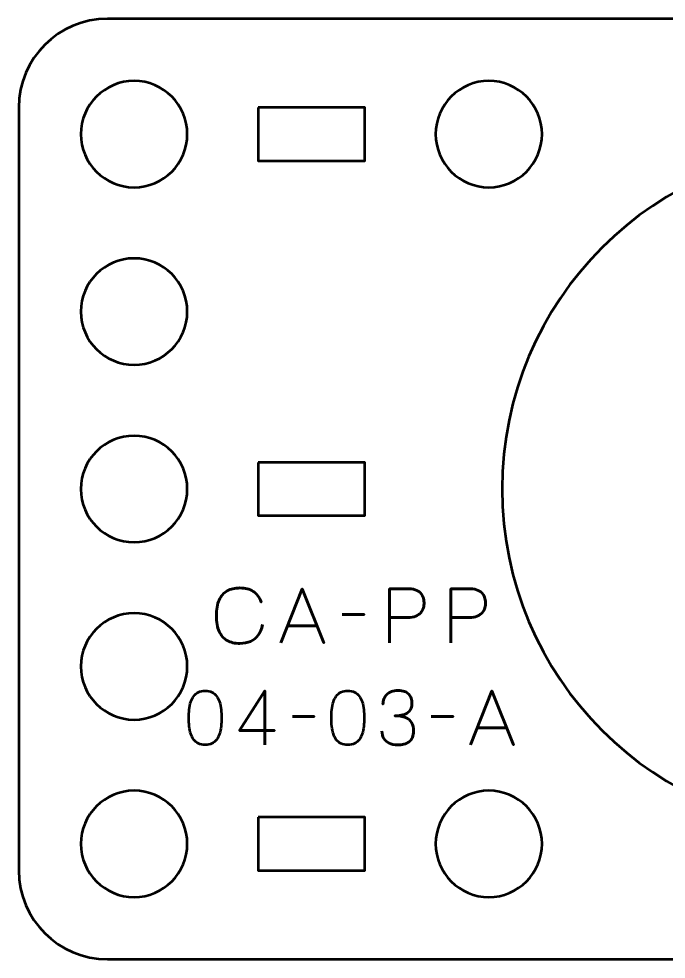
# Model space of a CAD drawing. Header units: centimetres. Extents: x -15.2 to 3.8, y -37.5 to 7.8.
# Drawn here: x -9.15 to -5.5, y -37.5 to -32.2 of the extents above; entities that cross this region are included whole.
import ezdxf

# ---------------------------------------------------------------- set-up
doc = ezdxf.new("R2010")
doc.units = ezdxf.units.CM
doc.header["$MEASUREMENT"] = 0
doc.layers.add('Layer 1', color=7, linetype='Continuous')

msp = doc.modelspace()

# ---------------------------------------------------------------- linework, layer by layer
at = {"layer": 'Layer 1', "lineweight": 53}
for points, knots in [([(-8.64992, -32.19998), (-8.64992, -32.19998), (-2.34995, -32.19998), (-2.34995, -32.19998), (-2.34995, -32.19998), (-2.07298, -32.19998), (-1.84999, -32.42307), (-1.84999, -32.70007), (-1.84999, -32.70007), (-1.84999, -32.70007), (-1.84999, -36.99993), (-1.84999, -36.99993), (-1.84999, -36.99993), (-1.84999, -37.27707), (-2.07298, -37.50003), (-2.34995, -37.50003), (-2.34995, -37.50003), (-2.34995, -37.50003), (-8.64992, -37.50003), (-8.64992, -37.50003), (-8.64992, -37.50003), (-8.92692, -37.50003), (-9.15001, -37.27707), (-9.15001, -36.99993), (-9.15001, -36.99993), (-9.15001, -36.99993), (-9.15001, -32.70007), (-9.15001, -32.70007), (-9.15001, -32.70007), (-9.15001, -32.42307), (-8.92692, -32.19998), (-8.64992, -32.19998)], [0, 0, 0, 0, 0.125, 0.125, 0.125, 0.125, 0.25, 0.25, 0.25, 0.25, 0.375, 0.375, 0.375, 0.375, 0.5, 0.5, 0.5, 0.5, 0.625, 0.625, 0.625, 0.625, 0.75, 0.75, 0.75, 0.75, 0.875, 0.875, 0.875, 0.875, 1, 1, 1, 1]), ([(-8.19998, -32.85001), (-8.19998, -33.01578), (-8.33421, -33.15001), (-8.49999, -33.15001), (-8.49999, -33.15001), (-8.66565, -33.15001), (-8.79999, -33.01578), (-8.79999, -32.85001), (-8.79999, -32.85001), (-8.79999, -32.68434), (-8.66565, -32.55), (-8.49999, -32.55), (-8.49999, -32.55), (-8.33421, -32.55), (-8.19998, -32.68434), (-8.19998, -32.85001)], [0, 0, 0, 0, 0.25, 0.25, 0.25, 0.25, 0.5, 0.5, 0.5, 0.5, 0.75, 0.75, 0.75, 0.75, 1, 1, 1, 1]), ([(-6.20002, -32.85), (-6.20002, -33.01567), (-6.33425, -33.15), (-6.50002, -33.15), (-6.50002, -33.15), (-6.66569, -33.15), (-6.80002, -33.01567), (-6.80002, -32.85), (-6.80002, -32.85), (-6.80002, -32.68437), (-6.66569, -32.55), (-6.50002, -32.55), (-6.50002, -32.55), (-6.33425, -32.55), (-6.20002, -32.68437), (-6.20002, -32.85)], [0, 0, 0, 0, 0.25, 0.25, 0.25, 0.25, 0.5, 0.5, 0.5, 0.5, 0.75, 0.75, 0.75, 0.75, 1, 1, 1, 1]), ([(-7.79997, -32.70007), (-7.79997, -32.70007), (-7.19996, -32.70007), (-7.19996, -32.70007), (-7.19996, -32.70007), (-7.19996, -32.70007), (-7.19996, -33.00008), (-7.19996, -33.00008), (-7.19996, -33.00008), (-7.19996, -33.00008), (-7.79997, -33.00008), (-7.79997, -33.00008), (-7.79997, -33.00008), (-7.79997, -33.00008), (-7.79997, -32.70007), (-7.79997, -32.70007)], [0, 0, 0, 0, 0.25, 0.25, 0.25, 0.25, 0.5, 0.5, 0.5, 0.5, 0.75, 0.75, 0.75, 0.75, 1, 1, 1, 1]), ([(-8.19998, -33.85008), (-8.19998, -34.01571), (-8.33421, -34.15008), (-8.49999, -34.15008), (-8.49999, -34.15008), (-8.66565, -34.15008), (-8.79999, -34.01571), (-8.79999, -33.85008), (-8.79999, -33.85008), (-8.79999, -33.68431), (-8.66565, -33.55008), (-8.49999, -33.55008), (-8.49999, -33.55008), (-8.33421, -33.55008), (-8.19998, -33.68431), (-8.19998, -33.85008)], [0, 0, 0, 0, 0.25, 0.25, 0.25, 0.25, 0.5, 0.5, 0.5, 0.5, 0.75, 0.75, 0.75, 0.75, 1, 1, 1, 1]), ([(-8.19998, -34.85008), (-8.19998, -35.01571), (-8.33421, -35.15008), (-8.49999, -35.15008), (-8.49999, -35.15008), (-8.66565, -35.15008), (-8.79999, -35.01571), (-8.79999, -34.85008), (-8.79999, -34.85008), (-8.79999, -34.68431), (-8.66565, -34.55008), (-8.49999, -34.55008), (-8.49999, -34.55008), (-8.33421, -34.55008), (-8.19998, -34.68431), (-8.19998, -34.85008)], [0, 0, 0, 0, 0.25, 0.25, 0.25, 0.25, 0.5, 0.5, 0.5, 0.5, 0.75, 0.75, 0.75, 0.75, 1, 1, 1, 1]), ([(-7.79997, -34.70001), (-7.79997, -34.70001), (-7.19996, -34.70001), (-7.19996, -34.70001), (-7.19996, -34.70001), (-7.19996, -34.70001), (-7.19996, -35.00001), (-7.19996, -35.00001), (-7.19996, -35.00001), (-7.19996, -35.00001), (-7.79997, -35.00001), (-7.79997, -35.00001), (-7.79997, -35.00001), (-7.79997, -35.00001), (-7.79997, -34.70001), (-7.79997, -34.70001)], [0, 0, 0, 0, 0.25, 0.25, 0.25, 0.25, 0.5, 0.5, 0.5, 0.5, 0.75, 0.75, 0.75, 0.75, 1, 1, 1, 1]), ([(-8.19998, -35.85008), (-8.19998, -36.01571), (-8.33421, -36.15008), (-8.49999, -36.15008), (-8.49999, -36.15008), (-8.66565, -36.15008), (-8.79999, -36.01571), (-8.79999, -35.85008), (-8.79999, -35.85008), (-8.79999, -35.68431), (-8.66565, -35.55008), (-8.49999, -35.55008), (-8.49999, -35.55008), (-8.33421, -35.55008), (-8.19998, -35.68431), (-8.19998, -35.85008)], [0, 0, 0, 0, 0.25, 0.25, 0.25, 0.25, 0.5, 0.5, 0.5, 0.5, 0.75, 0.75, 0.75, 0.75, 1, 1, 1, 1]), ([(-8.19998, -36.85), (-8.19998, -37.01567), (-8.33421, -37.15), (-8.49999, -37.15), (-8.49999, -37.15), (-8.66565, -37.15), (-8.79999, -37.01567), (-8.79999, -36.85), (-8.79999, -36.85), (-8.79999, -36.68437), (-8.66565, -36.55), (-8.49999, -36.55), (-8.49999, -36.55), (-8.33421, -36.55), (-8.19998, -36.68437), (-8.19998, -36.85)], [0, 0, 0, 0, 0.25, 0.25, 0.25, 0.25, 0.5, 0.5, 0.5, 0.5, 0.75, 0.75, 0.75, 0.75, 1, 1, 1, 1]), ([(-6.20002, -36.85), (-6.20002, -37.01567), (-6.33425, -37.15), (-6.50002, -37.15), (-6.50002, -37.15), (-6.66569, -37.15), (-6.80002, -37.01567), (-6.80002, -36.85), (-6.80002, -36.85), (-6.80002, -36.68437), (-6.66569, -36.55), (-6.50002, -36.55), (-6.50002, -36.55), (-6.33425, -36.55), (-6.20002, -36.68437), (-6.20002, -36.85)], [0, 0, 0, 0, 0.25, 0.25, 0.25, 0.25, 0.5, 0.5, 0.5, 0.5, 0.75, 0.75, 0.75, 0.75, 1, 1, 1, 1]), ([(-7.79997, -36.69993), (-7.79997, -36.69993), (-7.19996, -36.69993), (-7.19996, -36.69993), (-7.19996, -36.69993), (-7.19996, -36.69993), (-7.19996, -36.99993), (-7.19996, -36.99993), (-7.19996, -36.99993), (-7.19996, -36.99993), (-7.79997, -36.99993), (-7.79997, -36.99993), (-7.79997, -36.99993), (-7.79997, -36.99993), (-7.79997, -36.69993), (-7.79997, -36.69993)], [0, 0, 0, 0, 0.25, 0.25, 0.25, 0.25, 0.5, 0.5, 0.5, 0.5, 0.75, 0.75, 0.75, 0.75, 1, 1, 1, 1])]:
    msp.add_open_spline(points, degree=3, knots=knots, dxfattribs=at)
at = {"layer": 'Layer 1', "color": 250, "lineweight": 53}
msp.add_open_spline([(-6.425, -34.85), (-6.425, -33.78704), (-5.56296, -32.925), (-4.5, -32.925), (-4.5, -32.925), (-3.43704, -32.925), (-2.575, -33.78704), (-2.575, -34.85), (-2.575, -34.85), (-2.575, -35.91296), (-3.43704, -36.775), (-4.5, -36.775), (-4.5, -36.775), (-5.56296, -36.775), (-6.425, -35.91296), (-6.425, -34.85)], degree=3, knots=[0, 0, 0, 0, 0.25, 0.25, 0.25, 0.25, 0.5, 0.5, 0.5, 0.5, 0.75, 0.75, 0.75, 0.75, 1, 1, 1, 1], dxfattribs=at)
at = {"layer": 'Layer 1', "color": 30, "lineweight": 53}
for points, knots in [([(-7.77668, -35.61453), (-7.7812, -35.63873), (-7.7891, -35.6587), (-7.80018, -35.67436), (-7.80018, -35.67436), (-7.81132, -35.68996), (-7.82558, -35.70153), (-7.84293, -35.70908), (-7.84293, -35.70908), (-7.86022, -35.71663), (-7.88054, -35.72044), (-7.90368, -35.72037), (-7.90368, -35.72037), (-7.93183, -35.72044), (-7.95575, -35.715), (-7.97537, -35.70393), (-7.97537, -35.70393), (-7.99498, -35.69292), (-8.00994, -35.67592), (-8.02024, -35.65285), (-8.02024, -35.65285), (-8.03054, -35.62977), (-8.03569, -35.60021), (-8.03576, -35.56416), (-8.03576, -35.56416), (-8.03569, -35.52825), (-8.03054, -35.49875), (-8.02024, -35.47568), (-8.02024, -35.47568), (-8.00994, -35.45261), (-7.99498, -35.43554), (-7.97537, -35.42446), (-7.97537, -35.42446), (-7.95575, -35.41338), (-7.93183, -35.40788), (-7.90368, -35.40795), (-7.90368, -35.40795), (-7.87355, -35.40788), (-7.8483, -35.4143), (-7.82798, -35.42721), (-7.82798, -35.42721), (-7.80773, -35.44012), (-7.79284, -35.46009), (-7.78346, -35.48711), (-7.78346, -35.48711), (-7.79284, -35.46009), (-7.80773, -35.44012), (-7.82798, -35.42721), (-7.82798, -35.42721), (-7.8483, -35.4143), (-7.87355, -35.40788), (-7.90368, -35.40795), (-7.90368, -35.40795), (-7.93183, -35.40788), (-7.95575, -35.41338), (-7.97537, -35.42446), (-7.97537, -35.42446), (-7.99498, -35.43554), (-8.00994, -35.45261), (-8.02024, -35.47568), (-8.02024, -35.47568), (-8.03054, -35.49875), (-8.03569, -35.52825), (-8.03576, -35.56416), (-8.03576, -35.56416), (-8.03569, -35.60021), (-8.03054, -35.62977), (-8.02024, -35.65285), (-8.02024, -35.65285), (-8.00994, -35.67592), (-7.99498, -35.69292), (-7.97537, -35.70393), (-7.97537, -35.70393), (-7.95575, -35.715), (-7.93183, -35.72044), (-7.90368, -35.72037), (-7.90368, -35.72037), (-7.88054, -35.72044), (-7.86022, -35.71663), (-7.84293, -35.70908), (-7.84293, -35.70908), (-7.82558, -35.70153), (-7.81132, -35.68996), (-7.80018, -35.67436), (-7.80018, -35.67436), (-7.7891, -35.6587), (-7.7812, -35.63873), (-7.77668, -35.61453)], [0, 0, 0, 0, 0.0454545, 0.0454545, 0.0454545, 0.0454545, 0.0909091, 0.0909091, 0.0909091, 0.0909091, 0.1363636, 0.1363636, 0.1363636, 0.1363636, 0.1818182, 0.1818182, 0.1818182, 0.1818182, 0.2272727, 0.2272727, 0.2272727, 0.2272727, 0.2727273, 0.2727273, 0.2727273, 0.2727273, 0.3181818, 0.3181818, 0.3181818, 0.3181818, 0.3636364, 0.3636364, 0.3636364, 0.3636364, 0.4090909, 0.4090909, 0.4090909, 0.4090909, 0.4545455, 0.4545455, 0.4545455, 0.4545455, 0.5, 0.5, 0.5, 0.5, 0.5454545, 0.5454545, 0.5454545, 0.5454545, 0.5909091, 0.5909091, 0.5909091, 0.5909091, 0.6363636, 0.6363636, 0.6363636, 0.6363636, 0.6818182, 0.6818182, 0.6818182, 0.6818182, 0.7272727, 0.7272727, 0.7272727, 0.7272727, 0.7727273, 0.7727273, 0.7727273, 0.7727273, 0.8181818, 0.8181818, 0.8181818, 0.8181818, 0.8636364, 0.8636364, 0.8636364, 0.8636364, 0.9090909, 0.9090909, 0.9090909, 0.9090909, 0.9545455, 0.9545455, 0.9545455, 0.9545455, 1, 1, 1, 1]), ([(-7.67254, -35.71698), (-7.67254, -35.71698), (-7.55147, -35.41176), (-7.55147, -35.41176), (-7.55147, -35.41176), (-7.55147, -35.41176), (-7.42997, -35.71698), (-7.42997, -35.71698), (-7.42997, -35.71698), (-7.42997, -35.71698), (-7.55147, -35.41176), (-7.55147, -35.41176), (-7.55147, -35.41176), (-7.55147, -35.41176), (-7.67254, -35.71698), (-7.67254, -35.71698)], [0, 0, 0, 0, 0.25, 0.25, 0.25, 0.25, 0.5, 0.5, 0.5, 0.5, 0.75, 0.75, 0.75, 0.75, 1, 1, 1, 1]), ([(-7.06083, -35.71698), (-7.06083, -35.71698), (-7.06083, -35.41176), (-7.06083, -35.41176), (-7.06083, -35.41176), (-7.06083, -35.41176), (-6.96346, -35.41176), (-6.96346, -35.41176), (-6.96346, -35.41176), (-6.94399, -35.41183), (-6.92798, -35.41402), (-6.91535, -35.41825), (-6.91535, -35.41825), (-6.90279, -35.42241), (-6.89291, -35.4282), (-6.88578, -35.43554), (-6.88578, -35.43554), (-6.87866, -35.4428), (-6.87358, -35.45113), (-6.87047, -35.46051), (-6.87047, -35.46051), (-6.86744, -35.4699), (-6.86568, -35.4797), (-6.86525, -35.49008), (-6.86525, -35.49008), (-6.86476, -35.50045), (-6.86596, -35.51061), (-6.86878, -35.52048), (-6.86878, -35.52048), (-6.87167, -35.53036), (-6.87654, -35.53932), (-6.88353, -35.54737), (-6.88353, -35.54737), (-6.89044, -35.55541), (-6.89982, -35.56183), (-6.91161, -35.56656), (-6.91161, -35.56656), (-6.92339, -35.57135), (-6.93799, -35.57375), (-6.95542, -35.57389), (-6.95542, -35.57389), (-6.95542, -35.57389), (-7.06083, -35.57389), (-7.06083, -35.57389), (-7.06083, -35.57389), (-7.06083, -35.57389), (-6.95542, -35.57389), (-6.95542, -35.57389), (-6.95542, -35.57389), (-6.93835, -35.57375), (-6.92388, -35.57135), (-6.91217, -35.56656), (-6.91217, -35.56656), (-6.90039, -35.56183), (-6.891, -35.55541), (-6.88395, -35.54737), (-6.88395, -35.54737), (-6.87696, -35.53932), (-6.87195, -35.53036), (-6.86899, -35.52048), (-6.86899, -35.52048), (-6.86603, -35.51061), (-6.86476, -35.50045), (-6.86525, -35.49008), (-6.86525, -35.49008), (-6.86568, -35.4797), (-6.86744, -35.4699), (-6.87061, -35.46051), (-6.87061, -35.46051), (-6.87372, -35.45113), (-6.87894, -35.4428), (-6.88607, -35.43554), (-6.88607, -35.43554), (-6.89326, -35.4282), (-6.90314, -35.42241), (-6.9157, -35.41825), (-6.9157, -35.41825), (-6.92833, -35.41402), (-6.9442, -35.41183), (-6.96346, -35.41176), (-6.96346, -35.41176), (-6.96346, -35.41176), (-7.06083, -35.41176), (-7.06083, -35.41176), (-7.06083, -35.41176), (-7.06083, -35.41176), (-7.06083, -35.71698), (-7.06083, -35.71698)], [0, 0, 0, 0, 0.0454545, 0.0454545, 0.0454545, 0.0454545, 0.0909091, 0.0909091, 0.0909091, 0.0909091, 0.1363636, 0.1363636, 0.1363636, 0.1363636, 0.1818182, 0.1818182, 0.1818182, 0.1818182, 0.2272727, 0.2272727, 0.2272727, 0.2272727, 0.2727273, 0.2727273, 0.2727273, 0.2727273, 0.3181818, 0.3181818, 0.3181818, 0.3181818, 0.3636364, 0.3636364, 0.3636364, 0.3636364, 0.4090909, 0.4090909, 0.4090909, 0.4090909, 0.4545455, 0.4545455, 0.4545455, 0.4545455, 0.5, 0.5, 0.5, 0.5, 0.5454545, 0.5454545, 0.5454545, 0.5454545, 0.5909091, 0.5909091, 0.5909091, 0.5909091, 0.6363636, 0.6363636, 0.6363636, 0.6363636, 0.6818182, 0.6818182, 0.6818182, 0.6818182, 0.7272727, 0.7272727, 0.7272727, 0.7272727, 0.7727273, 0.7727273, 0.7727273, 0.7727273, 0.8181818, 0.8181818, 0.8181818, 0.8181818, 0.8636364, 0.8636364, 0.8636364, 0.8636364, 0.9090909, 0.9090909, 0.9090909, 0.9090909, 0.9545455, 0.9545455, 0.9545455, 0.9545455, 1, 1, 1, 1]), ([(-6.71455, -35.71698), (-6.71455, -35.71698), (-6.71455, -35.41176), (-6.71455, -35.41176), (-6.71455, -35.41176), (-6.71455, -35.41176), (-6.61718, -35.41176), (-6.61718, -35.41176), (-6.61718, -35.41176), (-6.59771, -35.41183), (-6.5817, -35.41402), (-6.56907, -35.41825), (-6.56907, -35.41825), (-6.55651, -35.42241), (-6.54663, -35.4282), (-6.5395, -35.43554), (-6.5395, -35.43554), (-6.53238, -35.4428), (-6.5273, -35.45113), (-6.52419, -35.46051), (-6.52419, -35.46051), (-6.52116, -35.4699), (-6.5194, -35.4797), (-6.51897, -35.49008), (-6.51897, -35.49008), (-6.51848, -35.50045), (-6.51968, -35.51061), (-6.5225, -35.52048), (-6.5225, -35.52048), (-6.52539, -35.53036), (-6.53026, -35.53932), (-6.53725, -35.54737), (-6.53725, -35.54737), (-6.54416, -35.55541), (-6.55354, -35.56183), (-6.56533, -35.56656), (-6.56533, -35.56656), (-6.57711, -35.57135), (-6.59171, -35.57375), (-6.60914, -35.57389), (-6.60914, -35.57389), (-6.60914, -35.57389), (-6.71455, -35.57389), (-6.71455, -35.57389), (-6.71455, -35.57389), (-6.71455, -35.57389), (-6.60914, -35.57389), (-6.60914, -35.57389), (-6.60914, -35.57389), (-6.59207, -35.57375), (-6.5776, -35.57135), (-6.56589, -35.56656), (-6.56589, -35.56656), (-6.55411, -35.56183), (-6.54472, -35.55541), (-6.53767, -35.54737), (-6.53767, -35.54737), (-6.53068, -35.53932), (-6.52567, -35.53036), (-6.52271, -35.52048), (-6.52271, -35.52048), (-6.51975, -35.51061), (-6.51848, -35.50045), (-6.51897, -35.49008), (-6.51897, -35.49008), (-6.5194, -35.4797), (-6.52116, -35.4699), (-6.52433, -35.46051), (-6.52433, -35.46051), (-6.52744, -35.45113), (-6.53266, -35.4428), (-6.53979, -35.43554), (-6.53979, -35.43554), (-6.54698, -35.4282), (-6.55686, -35.42241), (-6.56942, -35.41825), (-6.56942, -35.41825), (-6.58205, -35.41402), (-6.59792, -35.41183), (-6.61718, -35.41176), (-6.61718, -35.41176), (-6.61718, -35.41176), (-6.71455, -35.41176), (-6.71455, -35.41176), (-6.71455, -35.41176), (-6.71455, -35.41176), (-6.71455, -35.71698), (-6.71455, -35.71698)], [0, 0, 0, 0, 0.0454545, 0.0454545, 0.0454545, 0.0454545, 0.0909091, 0.0909091, 0.0909091, 0.0909091, 0.1363636, 0.1363636, 0.1363636, 0.1363636, 0.1818182, 0.1818182, 0.1818182, 0.1818182, 0.2272727, 0.2272727, 0.2272727, 0.2272727, 0.2727273, 0.2727273, 0.2727273, 0.2727273, 0.3181818, 0.3181818, 0.3181818, 0.3181818, 0.3636364, 0.3636364, 0.3636364, 0.3636364, 0.4090909, 0.4090909, 0.4090909, 0.4090909, 0.4545455, 0.4545455, 0.4545455, 0.4545455, 0.5, 0.5, 0.5, 0.5, 0.5454545, 0.5454545, 0.5454545, 0.5454545, 0.5909091, 0.5909091, 0.5909091, 0.5909091, 0.6363636, 0.6363636, 0.6363636, 0.6363636, 0.6818182, 0.6818182, 0.6818182, 0.6818182, 0.7272727, 0.7272727, 0.7272727, 0.7272727, 0.7727273, 0.7727273, 0.7727273, 0.7727273, 0.8181818, 0.8181818, 0.8181818, 0.8181818, 0.8636364, 0.8636364, 0.8636364, 0.8636364, 0.9090909, 0.9090909, 0.9090909, 0.9090909, 0.9545455, 0.9545455, 0.9545455, 0.9545455, 1, 1, 1, 1]), ([(-7.32668, -35.55738), (-7.32668, -35.55738), (-7.20349, -35.55738), (-7.20349, -35.55738), (-7.20349, -35.55738), (-7.20349, -35.55738), (-7.32668, -35.55738), (-7.32668, -35.55738)], [0, 0, 0, 0, 0.5, 0.5, 0.5, 0.5, 1, 1, 1, 1]), ([(-7.63444, -35.62088), (-7.63444, -35.62088), (-7.4685, -35.62088), (-7.4685, -35.62088), (-7.4685, -35.62088), (-7.4685, -35.62088), (-7.63444, -35.62088), (-7.63444, -35.62088)], [0, 0, 0, 0, 0.5, 0.5, 0.5, 0.5, 1, 1, 1, 1]), ([(-7.76271, -36.29229), (-7.76271, -36.29229), (-7.76271, -35.98707), (-7.76271, -35.98707), (-7.76271, -35.98707), (-7.76271, -35.98707), (-7.90664, -36.21101), (-7.90664, -36.21101), (-7.90664, -36.21101), (-7.90664, -36.21101), (-7.70852, -36.21101), (-7.70852, -36.21101), (-7.70852, -36.21101), (-7.70852, -36.21101), (-7.90664, -36.21101), (-7.90664, -36.21101), (-7.90664, -36.21101), (-7.90664, -36.21101), (-7.76271, -35.98707), (-7.76271, -35.98707), (-7.76271, -35.98707), (-7.76271, -35.98707), (-7.76271, -36.29229), (-7.76271, -36.29229)], [0, 0, 0, 0, 0.1666667, 0.1666667, 0.1666667, 0.1666667, 0.3333333, 0.3333333, 0.3333333, 0.3333333, 0.5, 0.5, 0.5, 0.5, 0.6666667, 0.6666667, 0.6666667, 0.6666667, 0.8333333, 0.8333333, 0.8333333, 0.8333333, 1, 1, 1, 1]), ([(-7.10274, -36.21567), (-7.10267, -36.23091), (-7.09914, -36.24417), (-7.09216, -36.25567), (-7.09216, -36.25567), (-7.08517, -36.2671), (-7.07522, -36.27606), (-7.06224, -36.28248), (-7.06224, -36.28248), (-7.04926, -36.2889), (-7.03367, -36.29215), (-7.01553, -36.29229), (-7.01553, -36.29229), (-7.00192, -36.29229), (-6.98957, -36.29088), (-6.97835, -36.28792), (-6.97835, -36.28792), (-6.9672, -36.28495), (-6.95761, -36.28037), (-6.94949, -36.27409), (-6.94949, -36.27409), (-6.94138, -36.26781), (-6.93517, -36.25969), (-6.93073, -36.24982), (-6.93073, -36.24982), (-6.92635, -36.23987), (-6.92417, -36.22794), (-6.9241, -36.21397), (-6.9241, -36.21397), (-6.92402, -36.19535), (-6.92783, -36.17961), (-6.93538, -36.16684), (-6.93538, -36.16684), (-6.94293, -36.15407), (-6.95465, -36.14448), (-6.97038, -36.13792), (-6.97038, -36.13792), (-6.98611, -36.13135), (-7.00629, -36.12804), (-7.03077, -36.12804), (-7.03077, -36.12804), (-7.0125, -36.12811), (-6.99719, -36.12642), (-6.9847, -36.12296), (-6.9847, -36.12296), (-6.97228, -36.1195), (-6.96234, -36.11463), (-6.95486, -36.10828), (-6.95486, -36.10828), (-6.94738, -36.102), (-6.94195, -36.09452), (-6.9387, -36.08592), (-6.9387, -36.08592), (-6.93538, -36.07738), (-6.93376, -36.068), (-6.93383, -36.05777), (-6.93383, -36.05777), (-6.93376, -36.04753), (-6.93517, -36.03808), (-6.93799, -36.02933), (-6.93799, -36.02933), (-6.94075, -36.02058), (-6.94526, -36.01289), (-6.9514, -36.00633), (-6.9514, -36.00633), (-6.95754, -35.99977), (-6.96565, -35.99462), (-6.9756, -35.99095), (-6.9756, -35.99095), (-6.98562, -35.98728), (-6.99783, -35.98545), (-7.01215, -35.98538), (-7.01215, -35.98538), (-7.0264, -35.98545), (-7.03889, -35.98756), (-7.04947, -35.99166), (-7.04947, -35.99166), (-7.06013, -35.99575), (-7.06887, -36.00132), (-7.07593, -36.00845), (-7.07593, -36.00845), (-7.08291, -36.01557), (-7.08814, -36.02369), (-7.09159, -36.03286), (-7.09159, -36.03286), (-7.09512, -36.04203), (-7.09681, -36.05177), (-7.09681, -36.062), (-7.09681, -36.062), (-7.09681, -36.05177), (-7.09512, -36.04203), (-7.09159, -36.03286), (-7.09159, -36.03286), (-7.08814, -36.02369), (-7.08291, -36.01557), (-7.07593, -36.00845), (-7.07593, -36.00845), (-7.06887, -36.00132), (-7.06013, -35.99575), (-7.04947, -35.99166), (-7.04947, -35.99166), (-7.03889, -35.98756), (-7.0264, -35.98545), (-7.01215, -35.98538), (-7.01215, -35.98538), (-6.99783, -35.98545), (-6.98562, -35.98728), (-6.9756, -35.99095), (-6.9756, -35.99095), (-6.96565, -35.99462), (-6.95754, -35.99977), (-6.9514, -36.00633), (-6.9514, -36.00633), (-6.94526, -36.01289), (-6.94075, -36.02058), (-6.93799, -36.02933), (-6.93799, -36.02933), (-6.93517, -36.03808), (-6.93376, -36.04753), (-6.93383, -36.05777), (-6.93383, -36.05777), (-6.93376, -36.068), (-6.93538, -36.07738), (-6.9387, -36.08592), (-6.9387, -36.08592), (-6.94195, -36.09452), (-6.94738, -36.102), (-6.95486, -36.10828), (-6.95486, -36.10828), (-6.96234, -36.11463), (-6.97228, -36.1195), (-6.9847, -36.12296), (-6.9847, -36.12296), (-6.99719, -36.12642), (-7.0125, -36.12811), (-7.03077, -36.12804), (-7.03077, -36.12804), (-7.00629, -36.12804), (-6.98611, -36.13135), (-6.97038, -36.13792), (-6.97038, -36.13792), (-6.95465, -36.14448), (-6.94293, -36.15407), (-6.93538, -36.16684), (-6.93538, -36.16684), (-6.92783, -36.17961), (-6.92402, -36.19535), (-6.9241, -36.21397), (-6.9241, -36.21397), (-6.92417, -36.22794), (-6.92635, -36.23987), (-6.93073, -36.24982), (-6.93073, -36.24982), (-6.93517, -36.25969), (-6.94138, -36.26781), (-6.94949, -36.27409), (-6.94949, -36.27409), (-6.95761, -36.28037), (-6.9672, -36.28495), (-6.97835, -36.28792), (-6.97835, -36.28792), (-6.98957, -36.29088), (-7.00192, -36.29229), (-7.01553, -36.29229), (-7.01553, -36.29229), (-7.03367, -36.29215), (-7.04926, -36.2889), (-7.06224, -36.28248), (-7.06224, -36.28248), (-7.07522, -36.27606), (-7.08517, -36.2671), (-7.09216, -36.25567), (-7.09216, -36.25567), (-7.09914, -36.24417), (-7.10267, -36.23091), (-7.10274, -36.21567)], [0, 0, 0, 0, 0.0227273, 0.0227273, 0.0227273, 0.0227273, 0.0454545, 0.0454545, 0.0454545, 0.0454545, 0.0681818, 0.0681818, 0.0681818, 0.0681818, 0.0909091, 0.0909091, 0.0909091, 0.0909091, 0.1136364, 0.1136364, 0.1136364, 0.1136364, 0.1363636, 0.1363636, 0.1363636, 0.1363636, 0.1590909, 0.1590909, 0.1590909, 0.1590909, 0.1818182, 0.1818182, 0.1818182, 0.1818182, 0.2045455, 0.2045455, 0.2045455, 0.2045455, 0.2272727, 0.2272727, 0.2272727, 0.2272727, 0.25, 0.25, 0.25, 0.25, 0.2727273, 0.2727273, 0.2727273, 0.2727273, 0.2954545, 0.2954545, 0.2954545, 0.2954545, 0.3181818, 0.3181818, 0.3181818, 0.3181818, 0.3409091, 0.3409091, 0.3409091, 0.3409091, 0.3636364, 0.3636364, 0.3636364, 0.3636364, 0.3863636, 0.3863636, 0.3863636, 0.3863636, 0.4090909, 0.4090909, 0.4090909, 0.4090909, 0.4318182, 0.4318182, 0.4318182, 0.4318182, 0.4545455, 0.4545455, 0.4545455, 0.4545455, 0.4772727, 0.4772727, 0.4772727, 0.4772727, 0.5, 0.5, 0.5, 0.5, 0.5227273, 0.5227273, 0.5227273, 0.5227273, 0.5454545, 0.5454545, 0.5454545, 0.5454545, 0.5681818, 0.5681818, 0.5681818, 0.5681818, 0.5909091, 0.5909091, 0.5909091, 0.5909091, 0.6136364, 0.6136364, 0.6136364, 0.6136364, 0.6363636, 0.6363636, 0.6363636, 0.6363636, 0.6590909, 0.6590909, 0.6590909, 0.6590909, 0.6818182, 0.6818182, 0.6818182, 0.6818182, 0.7045455, 0.7045455, 0.7045455, 0.7045455, 0.7272727, 0.7272727, 0.7272727, 0.7272727, 0.75, 0.75, 0.75, 0.75, 0.7727273, 0.7727273, 0.7727273, 0.7727273, 0.7954545, 0.7954545, 0.7954545, 0.7954545, 0.8181818, 0.8181818, 0.8181818, 0.8181818, 0.8409091, 0.8409091, 0.8409091, 0.8409091, 0.8636364, 0.8636364, 0.8636364, 0.8636364, 0.8863636, 0.8863636, 0.8863636, 0.8863636, 0.9090909, 0.9090909, 0.9090909, 0.9090909, 0.9318182, 0.9318182, 0.9318182, 0.9318182, 0.9545455, 0.9545455, 0.9545455, 0.9545455, 0.9772727, 0.9772727, 0.9772727, 0.9772727, 1, 1, 1, 1]), ([(-6.60406, -36.29229), (-6.60406, -36.29229), (-6.48299, -35.98707), (-6.48299, -35.98707), (-6.48299, -35.98707), (-6.48299, -35.98707), (-6.36149, -36.29229), (-6.36149, -36.29229), (-6.36149, -36.29229), (-6.36149, -36.29229), (-6.48299, -35.98707), (-6.48299, -35.98707), (-6.48299, -35.98707), (-6.48299, -35.98707), (-6.60406, -36.29229), (-6.60406, -36.29229)], [0, 0, 0, 0, 0.25, 0.25, 0.25, 0.25, 0.5, 0.5, 0.5, 0.5, 0.75, 0.75, 0.75, 0.75, 1, 1, 1, 1]), ([(-8.09925, -36.29229), (-8.08444, -36.29222), (-8.07167, -36.28961), (-8.06101, -36.28453), (-8.06101, -36.28453), (-8.05043, -36.27945), (-8.04161, -36.27218), (-8.03456, -36.26294), (-8.03456, -36.26294), (-8.02757, -36.25363), (-8.02207, -36.24262), (-8.01798, -36.22992), (-8.01798, -36.22992), (-8.01395, -36.21722), (-8.01106, -36.20332), (-8.00944, -36.18808), (-8.00944, -36.18808), (-8.00774, -36.17284), (-8.0069, -36.15682), (-8.00697, -36.13989), (-8.00697, -36.13989), (-8.0069, -36.12303), (-8.00774, -36.10701), (-8.00944, -36.09184), (-8.00944, -36.09184), (-8.01106, -36.07667), (-8.01395, -36.0627), (-8.01798, -36.05), (-8.01798, -36.05), (-8.02207, -36.03737), (-8.02757, -36.02637), (-8.03456, -36.01698), (-8.03456, -36.01698), (-8.04161, -36.00767), (-8.05043, -36.0004), (-8.06101, -35.99532), (-8.06101, -35.99532), (-8.07167, -35.99017), (-8.08444, -35.98756), (-8.09925, -35.98749), (-8.09925, -35.98749), (-8.11407, -35.98756), (-8.12684, -35.99017), (-8.1375, -35.99532), (-8.1375, -35.99532), (-8.14808, -36.0004), (-8.1569, -36.00767), (-8.16395, -36.01698), (-8.16395, -36.01698), (-8.17094, -36.02637), (-8.17644, -36.03737), (-8.18053, -36.05), (-8.18053, -36.05), (-8.18456, -36.0627), (-8.18745, -36.07667), (-8.18907, -36.09184), (-8.18907, -36.09184), (-8.19076, -36.10701), (-8.19161, -36.12303), (-8.19154, -36.13989), (-8.19154, -36.13989), (-8.19161, -36.15682), (-8.19076, -36.17284), (-8.18907, -36.18808), (-8.18907, -36.18808), (-8.18745, -36.20332), (-8.18456, -36.21722), (-8.18053, -36.22992), (-8.18053, -36.22992), (-8.17644, -36.24262), (-8.17094, -36.25363), (-8.16395, -36.26294), (-8.16395, -36.26294), (-8.1569, -36.27218), (-8.14808, -36.27945), (-8.1375, -36.28453), (-8.1375, -36.28453), (-8.12684, -36.28961), (-8.11407, -36.29222), (-8.09925, -36.29229)], [0, 0, 0, 0, 0.05, 0.05, 0.05, 0.05, 0.1, 0.1, 0.1, 0.1, 0.15, 0.15, 0.15, 0.15, 0.2, 0.2, 0.2, 0.2, 0.25, 0.25, 0.25, 0.25, 0.3, 0.3, 0.3, 0.3, 0.35, 0.35, 0.35, 0.35, 0.4, 0.4, 0.4, 0.4, 0.45, 0.45, 0.45, 0.45, 0.5, 0.5, 0.5, 0.5, 0.55, 0.55, 0.55, 0.55, 0.6, 0.6, 0.6, 0.6, 0.65, 0.65, 0.65, 0.65, 0.7, 0.7, 0.7, 0.7, 0.75, 0.75, 0.75, 0.75, 0.8, 0.8, 0.8, 0.8, 0.85, 0.85, 0.85, 0.85, 0.9, 0.9, 0.9, 0.9, 0.95, 0.95, 0.95, 0.95, 1, 1, 1, 1]), ([(-8.09925, -36.29229), (-8.08444, -36.29222), (-8.07167, -36.28961), (-8.06101, -36.28453), (-8.06101, -36.28453), (-8.05043, -36.27945), (-8.04161, -36.27218), (-8.03456, -36.26294), (-8.03456, -36.26294), (-8.02757, -36.25363), (-8.02207, -36.24262), (-8.01798, -36.22992), (-8.01798, -36.22992), (-8.01395, -36.21722), (-8.01106, -36.20332), (-8.00944, -36.18808), (-8.00944, -36.18808), (-8.00774, -36.17284), (-8.0069, -36.15682), (-8.00697, -36.13989), (-8.00697, -36.13989), (-8.0069, -36.12303), (-8.00774, -36.10701), (-8.00944, -36.09184), (-8.00944, -36.09184), (-8.01106, -36.07667), (-8.01395, -36.0627), (-8.01798, -36.05), (-8.01798, -36.05), (-8.02207, -36.03737), (-8.02757, -36.02637), (-8.03456, -36.01698), (-8.03456, -36.01698), (-8.04161, -36.00767), (-8.05043, -36.0004), (-8.06101, -35.99532), (-8.06101, -35.99532), (-8.07167, -35.99017), (-8.08444, -35.98756), (-8.09925, -35.98749), (-8.09925, -35.98749), (-8.11407, -35.98756), (-8.12684, -35.99017), (-8.1375, -35.99532), (-8.1375, -35.99532), (-8.14808, -36.0004), (-8.1569, -36.00767), (-8.16395, -36.01698), (-8.16395, -36.01698), (-8.17094, -36.02637), (-8.17644, -36.03737), (-8.18053, -36.05), (-8.18053, -36.05), (-8.18456, -36.0627), (-8.18745, -36.07667), (-8.18907, -36.09184), (-8.18907, -36.09184), (-8.19076, -36.10701), (-8.19161, -36.12303), (-8.19154, -36.13989), (-8.19154, -36.13989), (-8.19161, -36.15682), (-8.19076, -36.17284), (-8.18907, -36.18808), (-8.18907, -36.18808), (-8.18745, -36.20332), (-8.18456, -36.21722), (-8.18053, -36.22992), (-8.18053, -36.22992), (-8.17644, -36.24262), (-8.17094, -36.25363), (-8.16395, -36.26294), (-8.16395, -36.26294), (-8.1569, -36.27218), (-8.14808, -36.27945), (-8.1375, -36.28453), (-8.1375, -36.28453), (-8.12684, -36.28961), (-8.11407, -36.29222), (-8.09925, -36.29229)], [0, 0, 0, 0, 0.05, 0.05, 0.05, 0.05, 0.1, 0.1, 0.1, 0.1, 0.15, 0.15, 0.15, 0.15, 0.2, 0.2, 0.2, 0.2, 0.25, 0.25, 0.25, 0.25, 0.3, 0.3, 0.3, 0.3, 0.35, 0.35, 0.35, 0.35, 0.4, 0.4, 0.4, 0.4, 0.45, 0.45, 0.45, 0.45, 0.5, 0.5, 0.5, 0.5, 0.55, 0.55, 0.55, 0.55, 0.6, 0.6, 0.6, 0.6, 0.65, 0.65, 0.65, 0.65, 0.7, 0.7, 0.7, 0.7, 0.75, 0.75, 0.75, 0.75, 0.8, 0.8, 0.8, 0.8, 0.85, 0.85, 0.85, 0.85, 0.9, 0.9, 0.9, 0.9, 0.95, 0.95, 0.95, 0.95, 1, 1, 1, 1]), ([(-7.29535, -36.29229), (-7.28054, -36.29222), (-7.26777, -36.28961), (-7.25711, -36.28453), (-7.25711, -36.28453), (-7.24653, -36.27945), (-7.23771, -36.27218), (-7.23066, -36.26294), (-7.23066, -36.26294), (-7.22367, -36.25363), (-7.21817, -36.24262), (-7.21408, -36.22992), (-7.21408, -36.22992), (-7.21005, -36.21722), (-7.20716, -36.20332), (-7.20554, -36.18808), (-7.20554, -36.18808), (-7.20384, -36.17284), (-7.203, -36.15682), (-7.20307, -36.13989), (-7.20307, -36.13989), (-7.203, -36.12303), (-7.20384, -36.10701), (-7.20554, -36.09184), (-7.20554, -36.09184), (-7.20716, -36.07667), (-7.21005, -36.0627), (-7.21408, -36.05), (-7.21408, -36.05), (-7.21817, -36.03737), (-7.22367, -36.02637), (-7.23066, -36.01698), (-7.23066, -36.01698), (-7.23771, -36.00767), (-7.24653, -36.0004), (-7.25711, -35.99532), (-7.25711, -35.99532), (-7.26777, -35.99017), (-7.28054, -35.98756), (-7.29535, -35.98749), (-7.29535, -35.98749), (-7.31017, -35.98756), (-7.32294, -35.99017), (-7.3336, -35.99532), (-7.3336, -35.99532), (-7.34418, -36.0004), (-7.353, -36.00767), (-7.36005, -36.01698), (-7.36005, -36.01698), (-7.36704, -36.02637), (-7.37254, -36.03737), (-7.37663, -36.05), (-7.37663, -36.05), (-7.38066, -36.0627), (-7.38355, -36.07667), (-7.38517, -36.09184), (-7.38517, -36.09184), (-7.38686, -36.10701), (-7.38771, -36.12303), (-7.38764, -36.13989), (-7.38764, -36.13989), (-7.38771, -36.15682), (-7.38686, -36.17284), (-7.38517, -36.18808), (-7.38517, -36.18808), (-7.38355, -36.20332), (-7.38066, -36.21722), (-7.37663, -36.22992), (-7.37663, -36.22992), (-7.37254, -36.24262), (-7.36704, -36.25363), (-7.36005, -36.26294), (-7.36005, -36.26294), (-7.353, -36.27218), (-7.34418, -36.27945), (-7.3336, -36.28453), (-7.3336, -36.28453), (-7.32294, -36.28961), (-7.31017, -36.29222), (-7.29535, -36.29229)], [0, 0, 0, 0, 0.05, 0.05, 0.05, 0.05, 0.1, 0.1, 0.1, 0.1, 0.15, 0.15, 0.15, 0.15, 0.2, 0.2, 0.2, 0.2, 0.25, 0.25, 0.25, 0.25, 0.3, 0.3, 0.3, 0.3, 0.35, 0.35, 0.35, 0.35, 0.4, 0.4, 0.4, 0.4, 0.45, 0.45, 0.45, 0.45, 0.5, 0.5, 0.5, 0.5, 0.55, 0.55, 0.55, 0.55, 0.6, 0.6, 0.6, 0.6, 0.65, 0.65, 0.65, 0.65, 0.7, 0.7, 0.7, 0.7, 0.75, 0.75, 0.75, 0.75, 0.8, 0.8, 0.8, 0.8, 0.85, 0.85, 0.85, 0.85, 0.9, 0.9, 0.9, 0.9, 0.95, 0.95, 0.95, 0.95, 1, 1, 1, 1]), ([(-7.29535, -36.29229), (-7.28054, -36.29222), (-7.26777, -36.28961), (-7.25711, -36.28453), (-7.25711, -36.28453), (-7.24653, -36.27945), (-7.23771, -36.27218), (-7.23066, -36.26294), (-7.23066, -36.26294), (-7.22367, -36.25363), (-7.21817, -36.24262), (-7.21408, -36.22992), (-7.21408, -36.22992), (-7.21005, -36.21722), (-7.20716, -36.20332), (-7.20554, -36.18808), (-7.20554, -36.18808), (-7.20384, -36.17284), (-7.203, -36.15682), (-7.20307, -36.13989), (-7.20307, -36.13989), (-7.203, -36.12303), (-7.20384, -36.10701), (-7.20554, -36.09184), (-7.20554, -36.09184), (-7.20716, -36.07667), (-7.21005, -36.0627), (-7.21408, -36.05), (-7.21408, -36.05), (-7.21817, -36.03737), (-7.22367, -36.02637), (-7.23066, -36.01698), (-7.23066, -36.01698), (-7.23771, -36.00767), (-7.24653, -36.0004), (-7.25711, -35.99532), (-7.25711, -35.99532), (-7.26777, -35.99017), (-7.28054, -35.98756), (-7.29535, -35.98749), (-7.29535, -35.98749), (-7.31017, -35.98756), (-7.32294, -35.99017), (-7.3336, -35.99532), (-7.3336, -35.99532), (-7.34418, -36.0004), (-7.353, -36.00767), (-7.36005, -36.01698), (-7.36005, -36.01698), (-7.36704, -36.02637), (-7.37254, -36.03737), (-7.37663, -36.05), (-7.37663, -36.05), (-7.38066, -36.0627), (-7.38355, -36.07667), (-7.38517, -36.09184), (-7.38517, -36.09184), (-7.38686, -36.10701), (-7.38771, -36.12303), (-7.38764, -36.13989), (-7.38764, -36.13989), (-7.38771, -36.15682), (-7.38686, -36.17284), (-7.38517, -36.18808), (-7.38517, -36.18808), (-7.38355, -36.20332), (-7.38066, -36.21722), (-7.37663, -36.22992), (-7.37663, -36.22992), (-7.37254, -36.24262), (-7.36704, -36.25363), (-7.36005, -36.26294), (-7.36005, -36.26294), (-7.353, -36.27218), (-7.34418, -36.27945), (-7.3336, -36.28453), (-7.3336, -36.28453), (-7.32294, -36.28961), (-7.31017, -36.29222), (-7.29535, -36.29229)], [0, 0, 0, 0, 0.05, 0.05, 0.05, 0.05, 0.1, 0.1, 0.1, 0.1, 0.15, 0.15, 0.15, 0.15, 0.2, 0.2, 0.2, 0.2, 0.25, 0.25, 0.25, 0.25, 0.3, 0.3, 0.3, 0.3, 0.35, 0.35, 0.35, 0.35, 0.4, 0.4, 0.4, 0.4, 0.45, 0.45, 0.45, 0.45, 0.5, 0.5, 0.5, 0.5, 0.55, 0.55, 0.55, 0.55, 0.6, 0.6, 0.6, 0.6, 0.65, 0.65, 0.65, 0.65, 0.7, 0.7, 0.7, 0.7, 0.75, 0.75, 0.75, 0.75, 0.8, 0.8, 0.8, 0.8, 0.85, 0.85, 0.85, 0.85, 0.9, 0.9, 0.9, 0.9, 0.95, 0.95, 0.95, 0.95, 1, 1, 1, 1]), ([(-7.60777, -36.13269), (-7.60777, -36.13269), (-7.48458, -36.13269), (-7.48458, -36.13269), (-7.48458, -36.13269), (-7.48458, -36.13269), (-7.60777, -36.13269), (-7.60777, -36.13269)], [0, 0, 0, 0, 0.5, 0.5, 0.5, 0.5, 1, 1, 1, 1]), ([(-6.82419, -36.13269), (-6.82419, -36.13269), (-6.701, -36.13269), (-6.701, -36.13269), (-6.701, -36.13269), (-6.701, -36.13269), (-6.82419, -36.13269), (-6.82419, -36.13269)], [0, 0, 0, 0, 0.5, 0.5, 0.5, 0.5, 1, 1, 1, 1]), ([(-6.56596, -36.19619), (-6.56596, -36.19619), (-6.40002, -36.19619), (-6.40002, -36.19619), (-6.40002, -36.19619), (-6.40002, -36.19619), (-6.56596, -36.19619), (-6.56596, -36.19619)], [0, 0, 0, 0, 0.5, 0.5, 0.5, 0.5, 1, 1, 1, 1])]:
    msp.add_open_spline(points, degree=3, knots=knots, dxfattribs=at)

doc.saveas('drawing.dxf')
